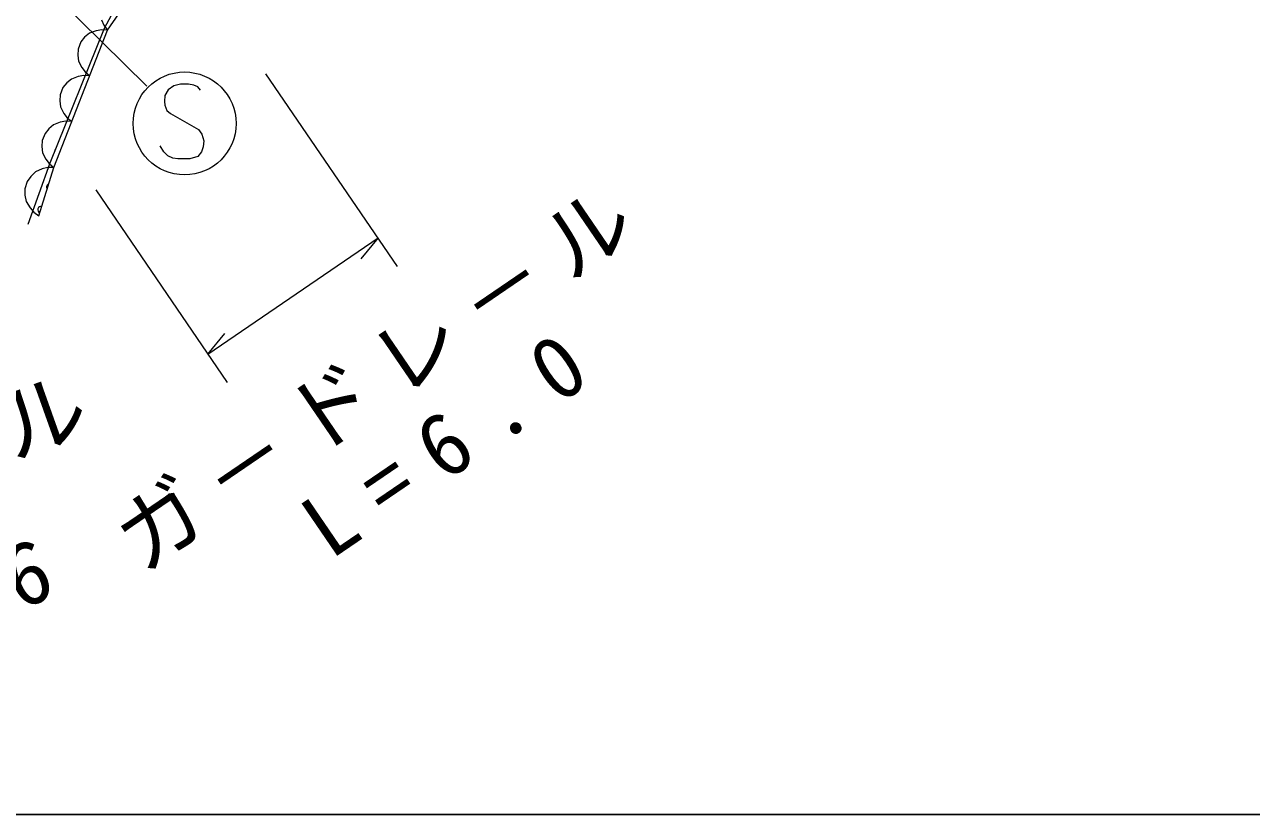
# Model space of a CAD drawing. Units: millimetres, scale not verified. Extents: x 40000 to 680000, y 20000 to 380000.
# Drawn here: x 418702 to 454269, y 205000 to 227907 of the extents above; entities that cross this region are included whole.
import ezdxf
from ezdxf.enums import TextEntityAlignment as Align

# ---------------------------------------------------------------- set-up
doc = ezdxf.new("R2010")
doc.units = ezdxf.units.MM
doc.header["$LTSCALE"] = 1000
for name, color, linetype, lineweight in [('M-TTL-BAND', 7, 'Continuous', 25), ('S-BGD', 1, 'Continuous', 13), ('S-BGD-HTXT', 6, 'Continuous', 13)]:
    doc.layers.add(name, color=color, linetype=linetype, lineweight=lineweight)
doc.styles.add('ＭＳ ゴシック', font='')
doc.styles.get('ＭＳ ゴシック').set_extended_font_data('MS Gothic')

msp = doc.modelspace()

# ---------------------------------------------------------------- linework, layer by layer
at = {"layer": 'M-TTL-BAND'}
msp.add_line((40000, 205000), (579000, 205000), dxfattribs=at)
at = {"layer": 'S-BGD'}
for p, q in [((410846, 237385), (422244, 226124)), ((421737, 229155), (421014, 227794)), ((421110, 227746), (421950, 228964)), ((420933, 228043), (421004, 227891)), ((421014, 227794), (419431, 223885)), ((419552, 223764), (421110, 227746)), ((420581, 227654), (420444, 227539)), ((420778, 227727), (420581, 227654)), ((420938, 227756), (420778, 227727)), ((421110, 227746), (420938, 227756)), ((421004, 227891), (421110, 227746)), ((420333, 227403), (420253, 227197)), ((420444, 227539), (420333, 227403)), ((420253, 227197), (420242, 227022)), ((420242, 227022), (420264, 226845)), ((420264, 226845), (420359, 226658)), ((420359, 226658), (420459, 226531)), ((419925, 226212), (419814, 226076)), ((420061, 226327), (419925, 226212)), ((420258, 226399), (420061, 226327)), ((420419, 226428), (420258, 226399)), ((420591, 226418), (420419, 226428)), ((420459, 226531), (420591, 226418)), ((419733, 225870), (419722, 225694)), ((419814, 226076), (419733, 225870)), ((422862, 226014), (422765, 225849)), ((423027, 226126), (422862, 226014)), ((423222, 226179), (423027, 226126)), ((423455, 226179), (423222, 226179)), ((423612, 226149), (423455, 226179)), ((423725, 226096), (423612, 226149)), ((423807, 226006), (423725, 226096)), ((419722, 225694), (419745, 225517)), ((419745, 225517), (419840, 225331)), ((422765, 225849), (422757, 225676)), ((422757, 225676), (422765, 225564)), ((422765, 225564), (422825, 225414)), ((419840, 225331), (419940, 225204)), ((419940, 225204), (420071, 225091)), ((422825, 225414), (422930, 225331)), ((422930, 225331), (423747, 224859)), ((419405, 224885), (419295, 224748)), ((419542, 225000), (419405, 224885)), ((419739, 225072), (419542, 225000)), ((419899, 225101), (419739, 225072)), ((420071, 225091), (419899, 225101)), ((423747, 224859), (423837, 224724)), ((419214, 224542), (419203, 224367)), ((419295, 224748), (419214, 224542)), ((423837, 224724), (423897, 224536)), ((423897, 224536), (423882, 224356)), ((419203, 224367), (419225, 224190)), ((419225, 224190), (419321, 224003)), ((422735, 224214), (422630, 224386)), ((422855, 224101), (422735, 224214)), ((422997, 224034), (422855, 224101)), ((423725, 224079), (423492, 224011)), ((423830, 224214), (423725, 224079)), ((423882, 224356), (423830, 224214)), ((419431, 223885), (418795, 222106)), ((419212, 223720), (419015, 223631)), ((419115, 222362), (419552, 223764)), ((419375, 223761), (419212, 223720)), ((419321, 224003), (419420, 223876)), ((419552, 223764), (419375, 223761)), ((419420, 223876), (419552, 223764)), ((423147, 224011), (422997, 224034)), ((423492, 224011), (423147, 224011)), ((418883, 223503), (418779, 223355)), ((419015, 223631), (418883, 223503)), ((418779, 223355), (418711, 223138)), ((418711, 223138), (418712, 222957)), ((418712, 222957), (418748, 222777)), ((418748, 222777), (418860, 222592)), ((418860, 222592), (418971, 222469)), ((418971, 222469), (419115, 222362)), ((428949, 221717), (428451, 221116)), ((424012, 218350), (424510, 218950))]:
    msp.add_line(p, q, dxfattribs=at)
msp.add_circle((423342, 225039), 1492, dxfattribs=at)
for centre, start, end in [((419498, 224311), 326.1428, 349.7534), ((419441, 223195), 112.12, 213.2211), ((419183, 222536), 80.4137, 244.9275)]:
    msp.add_arc(centre, 99.5, start, end, dxfattribs=at)
at = {"layer": 'S-BGD-HTXT'}
for p, q in [((429512, 220891), (425700, 226479)), ((420764, 223112), (424576, 217523)), ((424012, 218350), (428949, 221717))]:
    msp.add_line(p, q, dxfattribs=at)

# ---------------------------------------------------------------- texts
at = {"layer": 'S-BGD-HTXT', "style": 'ＭＳ ゴシック'}
msp.add_text('ガ－ドレ－ル', height=1833, rotation=19.6, dxfattribs=at).set_placement((406765, 210559), align=Align.BOTTOM_LEFT)
at = {"layer": 'S-BGD-HTXT', "char_height": 1833, "attachment_point": 7, "style": 'ＭＳ ゴシック'}
for s, insert, rotation in [('\\T1.2;ガ－ドレ－ル', (422172, 211891), 34.3), ('\\T1.6;L=6.0', (427579, 212338), 34.3), ('\\T1.6;L=9.6', (410988, 208221), 19.6)]:
    msp.add_mtext(s, dxfattribs=dict(at, insert=insert, rotation=rotation))

doc.saveas('drawing.dxf')
